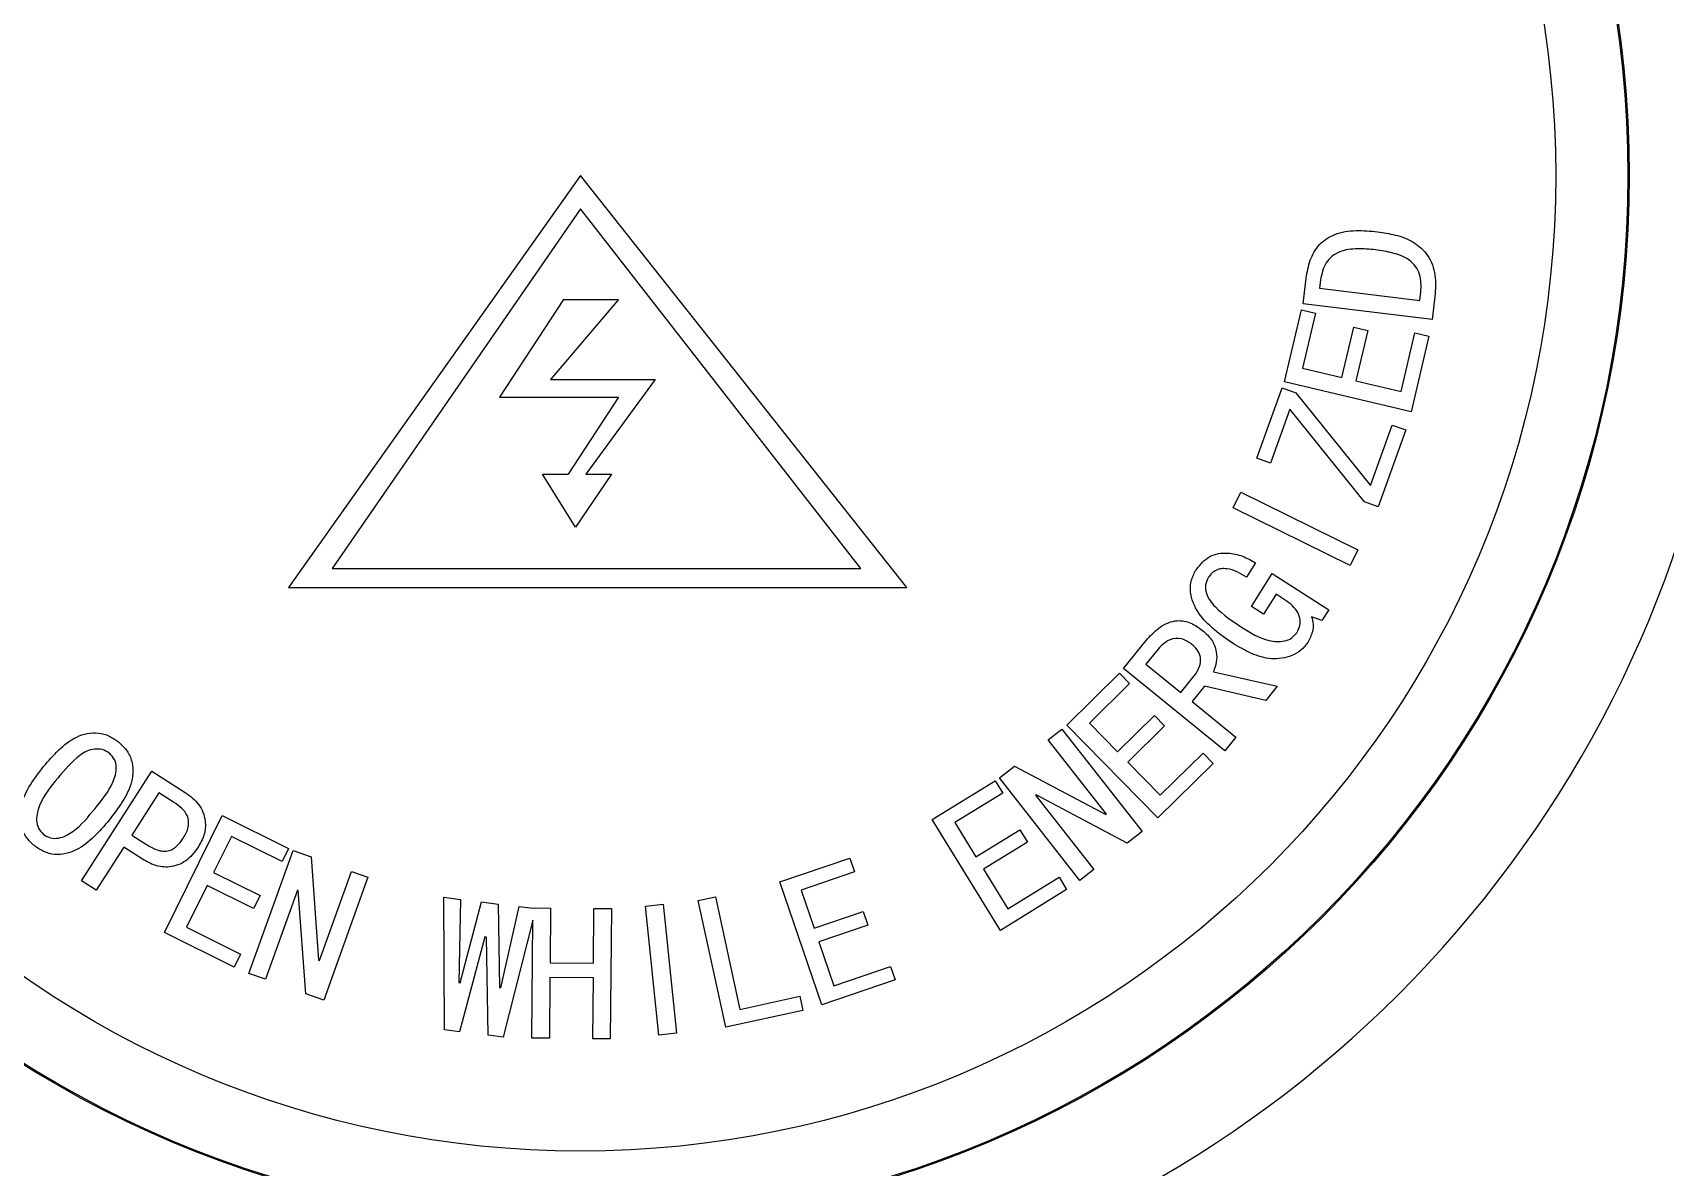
# Model space of a CAD drawing. Header units: millimetres. Extents: x 1663 to 4708, y 540 to 2693.
# Drawn here: x 3896 to 4008.8, y 2179.2 to 2257.6 of the extents above; entities that cross this region are included whole.
import ezdxf

# ---------------------------------------------------------------- set-up
doc = ezdxf.new("R2010")
doc.units = ezdxf.units.MM

msp = doc.modelspace()

# ---------------------------------------------------------------- linework, layer by layer
at = {"color": 7, "linetype": 'Continuous', "lineweight": 25}
for p, q in [((3933.823, 2247.715), (3913.645, 2219.255)), ((3956.395, 2219.255), (3933.823, 2247.715)), ((3933.823, 2245.422), (3916.668, 2220.557)), ((3953.2, 2220.557), (3933.823, 2245.422)), ((3983.781, 2238.852), (3983.996, 2240.626)), ((3984.986, 2240.505), (3984.916, 2239.932)), ((3984.916, 2239.932), (3991.851, 2239.093)), ((3991.851, 2239.093), (3991.922, 2239.666)), ((3992.912, 2239.546), (3992.697, 2237.772)), ((3932.651, 2239.155), (3928.234, 2232.391)), ((3936.447, 2239.155), (3931.754, 2233.633)), ((3932.651, 2239.155), (3936.447, 2239.155)), ((3982.499, 2233.463), (3983.672, 2238.426)), ((3983.672, 2238.426), (3984.645, 2238.196)), ((3984.645, 2238.196), (3983.75, 2234.408)), ((3992.697, 2237.772), (3983.781, 2238.852)), ((3986.462, 2233.767), (3987.284, 2237.246)), ((3987.284, 2237.246), (3988.257, 2237.016)), ((3988.257, 2237.016), (3987.434, 2233.537)), ((3990.555, 2232.8), (3991.51, 2236.843)), ((3992.483, 2236.613), (3991.249, 2231.394)), ((3991.51, 2236.843), (3992.483, 2236.613)), ((3931.754, 2233.633), (3939.001, 2233.633)), ((3939.001, 2233.633), (3934.194, 2227.076)), ((3983.75, 2234.408), (3986.462, 2233.767)), ((3980.578, 2228.177), (3982.332, 2233.049)), ((3982.332, 2233.049), (3983.275, 2232.71)), ((3991.249, 2231.394), (3982.499, 2233.463)), ((3983.275, 2232.71), (3988.437, 2226.3)), ((3987.434, 2233.537), (3990.555, 2232.8)), ((3928.234, 2232.391), (3936.447, 2232.391)), ((3936.447, 2232.391), (3932.977, 2227.076)), ((3982.862, 2231.565), (3981.521, 2227.838)), ((3988.026, 2225.158), (3982.862, 2231.565)), ((3988.437, 2226.3), (3989.94, 2230.476)), ((3989.94, 2230.476), (3990.884, 2230.136)), ((3990.884, 2230.136), (3988.969, 2224.819)), ((3981.521, 2227.838), (3980.578, 2228.177)), ((3931.202, 2227.076), (3932.977, 2227.076)), ((3933.48, 2223.418), (3931.202, 2227.076)), ((3935.964, 2227.076), (3933.48, 2223.418)), ((3934.194, 2227.076), (3935.964, 2227.076)), ((3978.952, 2224.746), (3979.486, 2225.833)), ((3979.486, 2225.833), (3987.57, 2221.857)), ((3987.036, 2220.769), (3978.952, 2224.746)), ((3988.969, 2224.819), (3988.026, 2225.158)), ((3987.57, 2221.857), (3987.036, 2220.769)), ((3916.668, 2220.557), (3953.2, 2220.557)), ((3980.497, 2220.947), (3979.874, 2219.97)), ((3980.203, 2217.945), (3981.651, 2220.208)), ((3981.651, 2220.208), (3985.554, 2217.711)), ((3913.645, 2219.255), (3956.395, 2219.255)), ((3981.045, 2217.407), (3980.203, 2217.945)), ((3981.926, 2218.783), (3981.045, 2217.407)), ((3982.414, 2218.471), (3981.926, 2218.783)), ((3985.072, 2216.956), (3984.365, 2217.223)), ((3985.554, 2217.711), (3985.072, 2216.956)), ((3971.37, 2213.648), (3973.033, 2215.695)), ((3973.645, 2214.857), (3972.912, 2213.956)), ((3967.442, 2209.744), (3971.082, 2213.321)), ((3971.082, 2213.321), (3971.781, 2212.608)), ((3978.37, 2207.958), (3971.37, 2213.648)), ((3972.912, 2213.956), (3975.327, 2211.995)), ((3977.578, 2213.426), (3981.996, 2212.42)), ((3971.781, 2212.608), (3969.004, 2209.879)), ((3975.327, 2211.995), (3976.259, 2213.142)), ((3976.97, 2212.426), (3976.105, 2211.362)), ((3981.196, 2211.438), (3976.97, 2212.426)), ((3981.996, 2212.42), (3981.196, 2211.438)), ((3976.105, 2211.362), (3979.134, 2208.9)), ((3970.959, 2207.891), (3973.51, 2210.397)), ((3973.51, 2210.397), (3974.21, 2209.684)), ((3966.159, 2208.719), (3967.112, 2209.467)), ((3967.112, 2209.467), (3972.666, 2202.383)), ((3973.748, 2203.327), (3967.442, 2209.744)), ((3969.004, 2209.879), (3970.959, 2207.891)), ((3974.21, 2209.684), (3971.659, 2207.177)), ((3979.134, 2208.9), (3978.37, 2207.958)), ((3970.186, 2203.582), (3966.159, 2208.719)), ((3973.908, 2204.889), (3976.873, 2207.801)), ((3976.873, 2207.801), (3977.575, 2207.088)), ((3899.338, 2198.981), (3904.205, 2206.563)), ((3904.205, 2206.563), (3906.511, 2205.084)), ((3962.804, 2206.089), (3963.839, 2206.9)), ((3963.839, 2206.9), (3970.145, 2203.551)), ((3971.659, 2207.177), (3973.908, 2204.889)), ((3977.575, 2207.088), (3973.748, 2203.327)), ((3958.145, 2203.219), (3962.494, 2205.895)), ((3962.494, 2205.895), (3963.016, 2205.043)), ((3968.358, 2199.005), (3962.804, 2206.089)), ((3904.685, 2205.066), (3902.805, 2202.138)), ((3905.704, 2204.411), (3904.685, 2205.066)), ((3963.016, 2205.043), (3959.699, 2203.003)), ((3965.325, 2204.922), (3965.282, 2204.888)), ((3965.282, 2204.888), (3969.309, 2199.752)), ((3971.629, 2201.571), (3965.325, 2204.922)), ((3905.063, 2195.399), (3909.057, 2203.483)), ((3909.057, 2203.483), (3913.642, 2201.217)), ((3962.861, 2195.552), (3958.145, 2203.219)), ((3970.145, 2203.551), (3970.186, 2203.582)), ((3902.805, 2202.138), (3903.825, 2201.483)), ((3909.701, 2202.048), (3908.461, 2199.543)), ((3913.2, 2200.319), (3909.701, 2202.048)), ((3959.699, 2203.003), (3961.161, 2200.626)), ((3961.161, 2200.626), (3964.209, 2202.502)), ((3964.209, 2202.502), (3964.734, 2201.65)), ((3972.666, 2202.383), (3971.629, 2201.571)), ((3902.265, 2201.296), (3900.357, 2198.326)), ((3903.552, 2200.472), (3902.265, 2201.296)), ((3910.907, 2192.58), (3913.968, 2201.079)), ((3913.642, 2201.217), (3913.2, 2200.319)), ((3913.968, 2201.079), (3915.211, 2200.63)), ((3964.734, 2201.65), (3961.685, 2199.774)), ((3915.211, 2200.63), (3915.724, 2193.484)), ((3947.619, 2198.896), (3952.441, 2200.537)), ((3952.441, 2200.537), (3952.763, 2199.594)), ((3961.685, 2199.774), (3963.367, 2197.04)), ((3969.309, 2199.752), (3968.358, 2199.005)), ((3900.357, 2198.326), (3899.338, 2198.981)), ((3908.018, 2198.644), (3906.593, 2195.761)), ((3911.233, 2197.056), (3908.018, 2198.644)), ((3908.461, 2199.543), (3911.675, 2197.954)), ((3915.775, 2193.465), (3917.995, 2199.628)), ((3919.137, 2199.217), (3916.077, 2190.718)), ((3917.995, 2199.628), (3919.137, 2199.217)), ((3950.511, 2190.397), (3947.619, 2198.896)), ((3952.763, 2199.594), (3949.085, 2198.34)), ((3963.367, 2197.04), (3966.909, 2199.217)), ((3966.909, 2199.217), (3967.434, 2198.365)), ((3911.675, 2197.954), (3911.233, 2197.056)), ((3914.272, 2198.332), (3912.052, 2192.168)), ((3914.321, 2198.315), (3914.272, 2198.332)), ((3914.835, 2191.166), (3914.321, 2198.315)), ((3924.423, 2188.67), (3924.384, 2197.834)), ((3924.384, 2197.834), (3925.53, 2197.691)), ((3925.53, 2197.691), (3925.408, 2191.937)), ((3925.511, 2191.925), (3926.99, 2197.514)), ((3926.99, 2197.514), (3928.139, 2197.372)), ((3941.973, 2197.612), (3943.151, 2197.868)), ((3943.88, 2188.862), (3941.973, 2197.612)), ((3943.151, 2197.868), (3944.847, 2190.09)), ((3949.085, 2198.34), (3949.981, 2195.705)), ((3967.434, 2198.365), (3962.861, 2195.552)), ((3928.139, 2197.372), (3928.222, 2191.592)), ((3928.328, 2191.578), (3929.599, 2197.192)), ((3929.599, 2197.192), (3930.548, 2197.076)), ((3930.548, 2197.076), (3930.548, 2197.101)), ((3930.548, 2197.101), (3931.759, 2197.092)), ((3931.759, 2197.092), (3931.726, 2193.302)), ((3934.726, 2193.277), (3934.759, 2197.066)), ((3934.759, 2197.066), (3935.969, 2197.055)), ((3935.969, 2197.055), (3935.891, 2188.055)), ((3938.333, 2197.233), (3939.534, 2197.357)), ((3939.255, 2188.317), (3938.333, 2197.233)), ((3939.534, 2197.357), (3940.456, 2188.441)), ((3949.981, 2195.705), (3953.361, 2196.857)), ((3953.361, 2196.857), (3953.683, 2195.913)), ((3909.884, 2193.017), (3905.063, 2195.399)), ((3906.593, 2195.761), (3910.328, 2193.915)), ((3930.541, 2196.248), (3928.491, 2188.171)), ((3930.47, 2188.101), (3930.541, 2196.248)), ((3953.683, 2195.913), (3950.303, 2194.761)), ((3927.224, 2195.103), (3925.466, 2188.543)), ((3927.328, 2195.089), (3927.224, 2195.103)), ((3927.449, 2188.299), (3927.328, 2195.089)), ((3950.303, 2194.761), (3951.336, 2191.728)), ((3910.328, 2193.915), (3909.884, 2193.017)), ((3915.724, 2193.484), (3915.775, 2193.465)), ((3931.726, 2193.302), (3934.726, 2193.277)), ((3951.336, 2191.728), (3955.262, 2193.065)), ((3955.262, 2193.065), (3955.582, 2192.122)), ((3912.052, 2192.168), (3910.907, 2192.58)), ((3925.408, 2191.937), (3925.511, 2191.925)), ((3931.718, 2192.302), (3931.681, 2188.092)), ((3934.718, 2192.277), (3931.718, 2192.302)), ((3934.681, 2188.066), (3934.718, 2192.277)), ((3955.582, 2192.122), (3950.511, 2190.397)), ((3916.077, 2190.718), (3914.835, 2191.166)), ((3928.222, 2191.592), (3928.328, 2191.578)), ((3944.847, 2190.09), (3948.991, 2190.994)), ((3948.991, 2190.994), (3949.201, 2190.022)), ((3949.201, 2190.022), (3943.88, 2188.862)), ((3925.466, 2188.543), (3924.423, 2188.67)), ((3928.491, 2188.171), (3927.449, 2188.299)), ((3931.681, 2188.092), (3930.47, 2188.101)), ((3935.891, 2188.055), (3934.681, 2188.066)), ((3940.456, 2188.441), (3939.255, 2188.317))]:
    msp.add_line(p, q, dxfattribs=at)
for radius in [72.5, 72.418, 67.42]:
    msp.add_circle((3933.823, 2247.715), radius, dxfattribs=at)
for start, end in [(190.6021, 259.3979), (280.6021, 349.3979)]:
    msp.add_arc((3933.823, 2247.715), 80, start, end, dxfattribs=at)
for points, knots in [([(3983.996, 2240.626), (3984.067, 2241.043), (3984.209, 2241.877), (3984.847, 2243.017), (3986.014, 2243.768), (3987.445, 2243.965), (3988.437, 2243.879), (3988.933, 2243.836)], [0, 0, 0, 0, 0.1870649, 0.3734297, 0.5592453, 0.7792922, 1, 1, 1, 1]), ([(3988.933, 2243.836), (3989.345, 2243.773), (3990.169, 2243.646), (3991.355, 2243.216), (3992.399, 2242.358), (3992.985, 2241.023), (3992.936, 2240.039), (3992.912, 2239.546)], [0, 0, 0, 0, 0.18736448, 0.37442493, 0.56063137, 0.77992698, 1, 1, 1, 1]), ([(3988.781, 2242.585), (3988.37, 2242.622), (3987.548, 2242.698), (3986.494, 2242.575), (3985.765, 2242.165), (3985.199, 2241.536), (3985.071, 2240.917), (3984.986, 2240.505)], [0, 0, 0, 0, 0.2508645, 0.5008218, 0.6258859, 0.7509553, 1, 1, 1, 1]), ([(3991.922, 2239.666), (3991.938, 2240.083), (3991.962, 2240.709), (3991.585, 2241.459), (3990.985, 2242.036), (3989.996, 2242.403), (3989.187, 2242.524), (3988.781, 2242.585)], [0, 0, 0, 0, 0.2491512, 0.3742584, 0.4992728, 0.7491603, 1, 1, 1, 1]), ([(3976.402, 2220.502), (3976.684, 2220.842), (3977.248, 2221.522), (3978.52, 2221.694), (3979.609, 2221.454), (3980.201, 2221.116), (3980.497, 2220.947)], [0, 0, 0, 0, 0.2788964, 0.5578251, 0.7786952, 1, 1, 1, 1]), ([(3978.938, 2215.381), (3978.497, 2215.683), (3977.616, 2216.285), (3976.483, 2217.429), (3975.934, 2218.706), (3976.02, 2219.793), (3976.274, 2220.266), (3976.402, 2220.502)], [0, 0, 0, 0, 0.2509218, 0.5013544, 0.7498363, 0.8748612, 1, 1, 1, 1]), ([(3979.874, 2219.97), (3979.437, 2220.223), (3978.892, 2220.539), (3978.145, 2220.56), (3977.782, 2220.47), (3977.465, 2220.262), (3977.319, 2220.062), (3977.246, 2219.962)], [0, 0, 0, 0, 0.4988165, 0.6242231, 0.7494415, 0.874624, 1, 1, 1, 1]), ([(3977.246, 2219.962), (3977.159, 2219.789), (3976.985, 2219.442), (3977.09, 2218.649), (3977.932, 2217.556), (3978.89, 2216.924), (3979.53, 2216.502)], [0, 0, 0, 0, 0.1247529, 0.2495, 0.4985308, 1, 1, 1, 1]), ([(3983.349, 2216.122), (3983.433, 2216.281), (3983.6, 2216.599), (3983.586, 2217.152), (3983.262, 2217.873), (3982.763, 2218.224), (3982.414, 2218.471)], [0, 0, 0, 0, 0.1868638, 0.3733714, 0.5602028, 1, 1, 1, 1]), ([(3973.033, 2215.695), (3973.312, 2215.996), (3973.87, 2216.595), (3974.978, 2217.053), (3976.054, 2216.846), (3976.574, 2216.465), (3976.836, 2216.274)], [0, 0, 0, 0, 0.280695, 0.5598608, 0.7792695, 1, 1, 1, 1]), ([(3984.365, 2217.223), (3984.412, 2217.056), (3984.507, 2216.72), (3984.431, 2216.091), (3984.229, 2215.691), (3984.106, 2215.448)], [0, 0, 0, 0, 0.2797111, 0.5602706, 1, 1, 1, 1]), ([(3976.07, 2215.333), (3975.848, 2215.482), (3975.406, 2215.78), (3974.391, 2215.694), (3973.928, 2215.175), (3973.645, 2214.857)], [0, 0, 0, 0, 0.280727, 0.5596165, 1, 1, 1, 1]), ([(3976.836, 2216.274), (3977.059, 2216.073), (3977.505, 2215.67), (3977.812, 2214.869), (3977.824, 2214.089), (3977.66, 2213.647), (3977.578, 2213.426)], [0, 0, 0, 0, 0.2803832, 0.559221, 0.7797503, 1, 1, 1, 1]), ([(3979.53, 2216.502), (3980.139, 2216.119), (3981.049, 2215.544), (3982.319, 2215.468), (3983.003, 2215.712), (3983.234, 2215.985), (3983.349, 2216.122)], [0, 0, 0, 0, 0.5010763, 0.7499661, 0.8751624, 1, 1, 1, 1]), ([(3976.259, 2213.142), (3976.389, 2213.336), (3976.648, 2213.724), (3976.749, 2214.403), (3976.48, 2214.964), (3976.207, 2215.21), (3976.07, 2215.333)], [0, 0, 0, 0, 0.2804879, 0.5596746, 0.7791971, 1, 1, 1, 1]), ([(3984.106, 2215.448), (3983.957, 2215.256), (3983.661, 2214.874), (3982.804, 2214.408), (3981.581, 2214.214), (3980.176, 2214.647), (3979.351, 2215.136), (3978.938, 2215.381)], [0, 0, 0, 0, 0.1250554, 0.2501566, 0.4991693, 0.7492179, 1, 1, 1, 1]), ([(3896.71, 2206.872), (3897.045, 2207.262), (3897.715, 2208.041), (3898.744, 2208.852), (3899.726, 2209.194), (3900.506, 2209.228), (3901.266, 2209.021), (3901.687, 2208.721), (3901.897, 2208.57)], [0, 0, 0, 0, 0.2504339, 0.5002214, 0.6252151, 0.7501399, 0.8749892, 1, 1, 1, 1]), ([(3901.265, 2207.793), (3901.108, 2207.891), (3900.793, 2208.088), (3900.224, 2208.093), (3899.686, 2207.961), (3898.758, 2207.345), (3898.166, 2206.639), (3897.692, 2206.073)], [0, 0, 0, 0, 0.1245429, 0.249367, 0.3743477, 0.4995619, 1, 1, 1, 1]), ([(3900.271, 2203.978), (3900.738, 2204.545), (3901.435, 2205.393), (3901.803, 2206.655), (3901.649, 2207.393), (3901.393, 2207.66), (3901.265, 2207.793)], [0, 0, 0, 0, 0.5018779, 0.7501176, 0.8751431, 1, 1, 1, 1]), ([(3901.897, 2208.57), (3902.086, 2208.396), (3902.465, 2208.049), (3902.818, 2207.348), (3902.932, 2206.578), (3902.779, 2205.555), (3902.188, 2204.395), (3901.565, 2203.584), (3901.254, 2203.178)], [0, 0, 0, 0, 0.1250284, 0.2498723, 0.3747685, 0.4997331, 0.7495573, 1, 1, 1, 1]), ([(3896.074, 2201.407), (3895.883, 2201.583), (3895.501, 2201.936), (3895.151, 2202.648), (3895.036, 2203.426), (3895.181, 2204.461), (3895.765, 2205.641), (3896.395, 2206.462), (3896.71, 2206.872)], [0, 0, 0, 0, 0.1250093, 0.2498545, 0.3747778, 0.4997916, 0.7495853, 1, 1, 1, 1]), ([(3897.692, 2206.073), (3897.219, 2205.495), (3896.51, 2204.63), (3896.166, 2203.343), (3896.321, 2202.594), (3896.578, 2202.321), (3896.706, 2202.184)], [0, 0, 0, 0, 0.5017515, 0.7500962, 0.875224, 1, 1, 1, 1]), ([(3906.361, 2201.924), (3906.507, 2202.166), (3906.797, 2202.645), (3906.695, 2203.725), (3906.081, 2204.15), (3905.704, 2204.411)], [0, 0, 0, 0, 0.28242195, 0.55927888, 1, 1, 1, 1]), ([(3906.511, 2205.084), (3906.846, 2204.833), (3907.513, 2204.334), (3907.958, 2203.208), (3907.861, 2202.123), (3907.542, 2201.553), (3907.382, 2201.267)], [0, 0, 0, 0, 0.2804232, 0.5591036, 0.7791827, 1, 1, 1, 1]), ([(3901.254, 2203.178), (3900.918, 2202.788), (3900.246, 2202.008), (3899.225, 2201.189), (3898.253, 2200.819), (3897.473, 2200.761), (3896.707, 2200.956), (3896.285, 2201.256), (3896.074, 2201.407)], [0, 0, 0, 0, 0.2504428, 0.5002887, 0.6252796, 0.7501774, 0.8749961, 1, 1, 1, 1]), ([(3896.706, 2202.184), (3896.865, 2202.087), (3897.182, 2201.892), (3897.945, 2201.907), (3899.108, 2202.539), (3899.805, 2203.401), (3900.271, 2203.978)], [0, 0, 0, 0, 0.124682, 0.2497052, 0.4982071, 1, 1, 1, 1]), ([(3907.382, 2201.267), (3907.129, 2200.935), (3906.624, 2200.272), (3905.483, 2199.856), (3904.404, 2199.99), (3903.836, 2200.311), (3903.552, 2200.472)], [0, 0, 0, 0, 0.280177, 0.5589416, 0.7790938, 1, 1, 1, 1]), ([(3903.825, 2201.483), (3904.065, 2201.343), (3904.543, 2201.063), (3905.37, 2200.954), (3905.986, 2201.386), (3906.236, 2201.744), (3906.361, 2201.924)], [0, 0, 0, 0, 0.281389, 0.5593941, 0.7788242, 1, 1, 1, 1])]:
    msp.add_open_spline(points, degree=3, knots=knots, dxfattribs=at)

doc.saveas('drawing.dxf')
